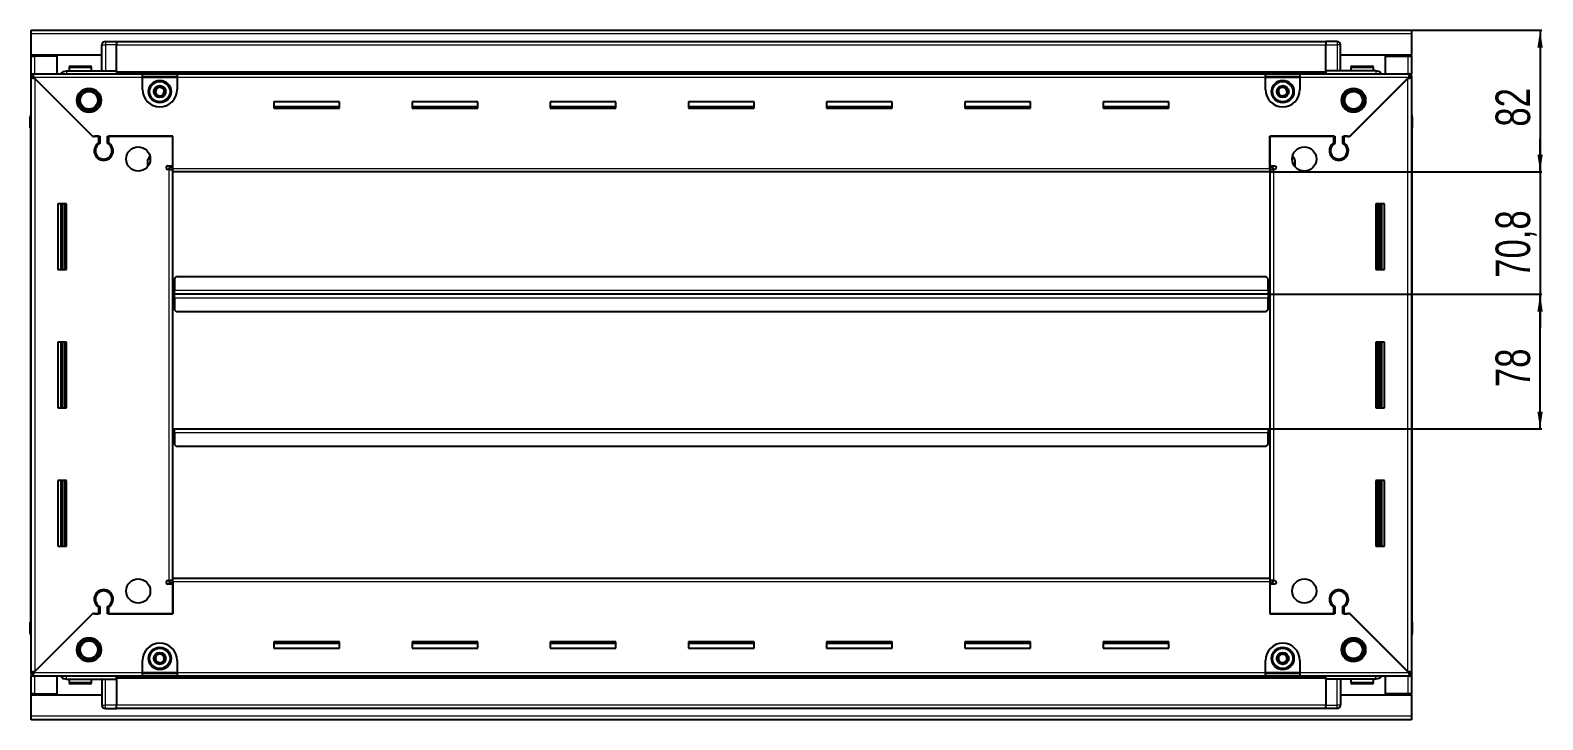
# Model space of a CAD drawing. Header units: millimetres. Extents: x 799 to 3858, y 103 to 1807.
# Drawn here: x 2983 to 3858, y 1294 to 1693 of the extents above; entities that cross this region are included whole.
import ezdxf

# ---------------------------------------------------------------- set-up
doc = ezdxf.new("R2010")
doc.units = ezdxf.units.MM
doc.layers.add('FORMAT', color=7, linetype='Continuous')
doc.styles.add('SLDTEXTSTYLE0', font='TXT', dxfattribs={"width": 0.75})
doc.dimstyles.new('SLDDIMSTYLE0', dxfattribs={"dimtxt": 20, "dimasz": 10, "dimexe": 0, "dimexo": 0.0625, "dimgap": 5, "dimtad": 2, "dimdec": 1, "dimrnd": 1e-09, "dimzin": 12, "dimdsep": 46, "dimtxsty": 'SLDTEXTSTYLE0', "dimsah": 1, "dimcen": 0.09, "dimadec": 0, "dimazin": 3, "dimtfac": 1, "dimtofl": 0, "dimtmove": 0, "dimatfit": 3, "dimfxl": 0, "dimfrac": 2, "dimtolj": 1, "dimtzin": 12, "dimarcsym": 0})
doc.dimstyles.new('SLDDIMSTYLE1', dxfattribs={"dimtxt": 20, "dimasz": 10, "dimexe": 0, "dimexo": 0.0625, "dimgap": 5, "dimtad": 2, "dimdec": 1, "dimrnd": 1e-09, "dimzin": 12, "dimdsep": 46, "dimtxsty": 'SLDTEXTSTYLE0', "dimsah": 1, "dimcen": 0.09, "dimadec": 0, "dimazin": 3, "dimtfac": 1, "dimtmove": 0, "dimatfit": 0, "dimfxl": 0, "dimfrac": 2, "dimtolj": 1, "dimtzin": 12, "dimarcsym": 0})

# ---------------------------------------------------------------- blocks, each defined once
blk = doc.blocks.new('_D_5')
at = {"layer": 'FORMAT'}
for p, q in [((3782.06, 1693.43), (3857.55, 1693.43)), ((3856.55, 1693.43), (3856.55, 1611.43)), ((3700.06, 1611.43), (3857.55, 1611.43))]:
    blk.add_line(p, q, dxfattribs=at)
for points in [[(3856.55, 1693.43), (3855.01, 1683.43), (3858.08, 1683.43)], [(3856.55, 1611.43), (3858.08, 1621.43), (3855.01, 1621.43)]]:
    blk.add_solid(points, dxfattribs=at)
at = {"layer": 'FORMAT', "insert": (3830.76, 1637.66), "char_height": 20, "attachment_point": 1, "rotation": 90, "style": 'SLDTEXTSTYLE0'}
blk.add_mtext('82', dxfattribs=at)
blk = doc.blocks.new('_D_6')
at = {"layer": 'FORMAT'}
for p, q in [((3856.55, 1611.43), (3856.55, 1630.66)), ((3700.06, 1611.43), (3857.55, 1611.43)), ((3856.55, 1611.43), (3856.55, 1540.68)), ((3699.06, 1540.68), (3857.55, 1540.68)), ((3856.55, 1540.68), (3856.55, 1521.45))]:
    blk.add_line(p, q, dxfattribs=at)
for points in [[(3856.55, 1611.43), (3858.08, 1621.43), (3855.01, 1621.43)], [(3856.55, 1540.68), (3855.01, 1530.68), (3858.08, 1530.68)]]:
    blk.add_solid(points, dxfattribs=at)
at = {"layer": 'FORMAT', "insert": (3830.76, 1550.2), "char_height": 20, "attachment_point": 1, "rotation": 90, "style": 'SLDTEXTSTYLE0'}
blk.add_mtext('70,8', dxfattribs=at)
blk = doc.blocks.new('_D_7')
at = {"layer": 'FORMAT'}
for p, q in [((3699.06, 1540.68), (3857.55, 1540.68)), ((3856.55, 1462.73), (3856.55, 1540.68)), ((3699.06, 1462.73), (3857.55, 1462.73))]:
    blk.add_line(p, q, dxfattribs=at)
for points in [[(3856.55, 1540.68), (3855.01, 1530.68), (3858.08, 1530.68)], [(3856.55, 1462.73), (3858.08, 1472.73), (3855.01, 1472.73)]]:
    blk.add_solid(points, dxfattribs=at)
at = {"layer": 'FORMAT', "insert": (3830.76, 1486.93), "char_height": 20, "attachment_point": 1, "rotation": 90, "style": 'SLDTEXTSTYLE0'}
blk.add_mtext('78', dxfattribs=at)

msp = doc.modelspace()

# ---------------------------------------------------------------- linework, layer by layer
at = {"color": 7, "linetype": 'Continuous', "lineweight": 25}
for p, q in [((2983.05, 1691.33), (2983.05, 1693.43)), ((2983.05, 1693.43), (3782.05, 1693.43)), ((2983.05, 1678.93), (2983.05, 1691.33)), ((3782.05, 1693.43), (3782.05, 1691.33)), ((3782.05, 1691.33), (3782.05, 1678.93)), ((3024.05, 1669.93), (3024.05, 1684.93)), ((3024.72, 1686.43), (3024.72, 1686.43)), ((3026.05, 1686.93), (3032.55, 1686.93)), ((3026.05, 1686.93), (3032.55, 1686.93)), ((3032.55, 1686.93), (3032.55, 1686.93)), ((3032.55, 1686.93), (3032.55, 1686.93)), ((3032.55, 1686.93), (3032.55, 1684.93)), ((3732.55, 1686.78), (3032.55, 1686.78)), ((3032.55, 1669.93), (3032.55, 1684.93)), ((3732.55, 1686.93), (3732.55, 1686.93)), ((3739.05, 1686.93), (3732.55, 1686.93)), ((3739.05, 1686.93), (3732.55, 1686.93)), ((3732.55, 1686.93), (3732.55, 1684.93)), ((3732.55, 1669.93), (3732.55, 1684.93)), ((3741.05, 1684.93), (3741.05, 1684.93)), ((3741.05, 1669.93), (3741.05, 1684.93)), ((3024.05, 1678.93), (2983.05, 1678.93)), ((2983.05, 1678.43), (2983.05, 1678.93)), ((2983.05, 1668.18), (2983.05, 1678.43)), ((2983.05, 1678.43), (2985.15, 1678.43)), ((2984.55, 1678.43), (2984.55, 1678.93)), ((2998.05, 1678.43), (2985.15, 1678.43)), ((2998.05, 1668.18), (2998.05, 1678.43)), ((3005.85, 1672.63), (3017.25, 1672.63)), ((3782.05, 1678.93), (3741.05, 1678.93)), ((3747.85, 1672.63), (3759.25, 1672.63)), ((3767.05, 1668.18), (3767.05, 1678.43)), ((3767.05, 1678.43), (3779.95, 1678.43)), ((3779.95, 1678.43), (3782.05, 1678.43)), ((3780.55, 1678.43), (3780.55, 1678.93)), ((3782.05, 1678.43), (3782.05, 1678.93)), ((3782.05, 1678.43), (3782.05, 1668.18)), ((2983.05, 1666.68), (2983.05, 1668.18)), ((2983.05, 1668.18), (2984.05, 1668.18)), ((2983.05, 1666.18), (2983.05, 1666.68)), ((2983.05, 1666.68), (2984.05, 1666.68)), ((2983.05, 1321.68), (2983.05, 1666.18)), ((2984.55, 1666.18), (2983.05, 1666.18)), ((2984.05, 1668.18), (3047.55, 1668.18)), ((2984.05, 1666.68), (2984.05, 1668.18)), ((2984.65, 1666.08), (3018.55, 1632.18)), ((3019.25, 1631.48), (2985.15, 1665.58)), ((3003.55, 1669.93), (3032.55, 1669.93)), ((3005.05, 1671.83), (3005.05, 1669.93)), ((3018.05, 1669.93), (3018.05, 1671.83)), ((3032.55, 1669.93), (3032.55, 1669.43)), ((3032.55, 1668.78), (3732.55, 1668.78)), ((3047.55, 1666.08), (3047.55, 1668.18)), ((3047.55, 1668.18), (3067.55, 1668.18)), ((3047.55, 1666.68), (3067.55, 1666.68)), ((3047.55, 1659.18), (3047.55, 1666.08)), ((3067.55, 1668.18), (3697.55, 1668.18)), ((3067.55, 1668.18), (3067.55, 1666.08)), ((3067.55, 1666.08), (3067.55, 1659.18)), ((3697.55, 1666.08), (3697.55, 1668.18)), ((3697.55, 1668.18), (3717.55, 1668.18)), ((3697.55, 1666.68), (3717.55, 1666.68)), ((3697.55, 1659.18), (3697.55, 1666.08)), ((3717.55, 1668.18), (3781.05, 1668.18)), ((3717.55, 1668.18), (3717.55, 1666.08)), ((3717.55, 1666.08), (3717.55, 1659.18)), ((3732.55, 1669.93), (3732.55, 1669.43)), ((3761.55, 1669.93), (3732.55, 1669.93)), ((3779.95, 1665.58), (3745.85, 1631.48)), ((3746.55, 1632.18), (3780.45, 1666.08)), ((3747.05, 1671.83), (3747.05, 1669.93)), ((3760.05, 1669.93), (3760.05, 1671.83)), ((3780.55, 1666.18), (3782.05, 1666.18)), ((3781.05, 1666.68), (3781.05, 1668.18)), ((3781.05, 1668.18), (3782.05, 1668.18)), ((3781.05, 1666.68), (3782.05, 1666.68)), ((3782.05, 1666.68), (3782.05, 1668.18)), ((3782.05, 1666.68), (3782.05, 1666.18)), ((3782.05, 1666.18), (3782.05, 1321.68)), ((3161.55, 1651.93), (3123.55, 1651.93)), ((3123.55, 1651.93), (3123.55, 1648.43)), ((3161.55, 1649.18), (3123.55, 1649.18)), ((3123.55, 1648.43), (3161.55, 1648.43)), ((3161.55, 1648.43), (3161.55, 1651.93)), ((3241.55, 1651.93), (3203.55, 1651.93)), ((3203.55, 1651.93), (3203.55, 1648.43)), ((3241.55, 1649.18), (3203.55, 1649.18)), ((3203.55, 1648.43), (3241.55, 1648.43)), ((3241.55, 1648.43), (3241.55, 1651.93)), ((3321.55, 1651.93), (3283.55, 1651.93)), ((3283.55, 1651.93), (3283.55, 1648.43)), ((3321.55, 1649.18), (3283.55, 1649.18)), ((3283.55, 1648.43), (3321.55, 1648.43)), ((3321.55, 1648.43), (3321.55, 1651.93)), ((3401.55, 1651.93), (3363.55, 1651.93)), ((3363.55, 1651.93), (3363.55, 1648.43)), ((3401.55, 1649.18), (3363.55, 1649.18)), ((3363.55, 1648.43), (3401.55, 1648.43)), ((3401.55, 1648.43), (3401.55, 1651.93)), ((3481.55, 1651.93), (3443.55, 1651.93)), ((3443.55, 1651.93), (3443.55, 1648.43)), ((3481.55, 1649.18), (3443.55, 1649.18)), ((3443.55, 1648.43), (3481.55, 1648.43)), ((3481.55, 1648.43), (3481.55, 1651.93)), ((3561.55, 1651.93), (3523.55, 1651.93)), ((3523.55, 1651.93), (3523.55, 1648.43)), ((3561.55, 1649.18), (3523.55, 1649.18)), ((3523.55, 1648.43), (3561.55, 1648.43)), ((3561.55, 1648.43), (3561.55, 1651.93)), ((3641.55, 1651.93), (3603.55, 1651.93)), ((3603.55, 1651.93), (3603.55, 1648.43)), ((3641.55, 1649.18), (3603.55, 1649.18)), ((3603.55, 1648.43), (3641.55, 1648.43)), ((3641.55, 1648.43), (3641.55, 1651.93)), ((2982.55, 1643.43), (2982.55, 1636.93)), ((2982.55, 1636.93), (2982.55, 1643.43)), ((3782.05, 1644.76), (3782.05, 1644.76)), ((3782.55, 1643.43), (3782.55, 1636.93)), ((3782.55, 1636.93), (3782.55, 1643.43)), ((2982.55, 1636.93), (2982.55, 1636.93)), ((2983.05, 1636.93), (2982.55, 1636.93)), ((2982.7, 1636.93), (2982.7, 1350.93)), ((3018.55, 1632.18), (3022.75, 1632.18)), ((3019.95, 1632.18), (3019.25, 1631.48)), ((3022.05, 1632.18), (3019.95, 1632.18)), ((3022.05, 1632.18), (3022.05, 1628.29)), ((3022.75, 1632.18), (3022.75, 1627.9)), ((3027.35, 1632.18), (3065.05, 1632.18)), ((3027.35, 1627.9), (3027.35, 1632.18)), ((3028.05, 1628.29), (3028.05, 1632.18)), ((3065.05, 1632.18), (3028.05, 1632.18)), ((3065.05, 1613.53), (3065.05, 1632.18)), ((3065.05, 1614.93), (3065.05, 1632.18)), ((3700.05, 1632.18), (3737.75, 1632.18)), ((3700.05, 1613.53), (3700.05, 1632.18)), ((3700.05, 1632.18), (3700.05, 1614.93)), ((3737.05, 1632.18), (3700.05, 1632.18)), ((3737.05, 1632.18), (3737.05, 1628.29)), ((3737.75, 1632.18), (3737.75, 1627.9)), ((3742.35, 1632.18), (3746.55, 1632.18)), ((3742.35, 1627.9), (3742.35, 1632.18)), ((3745.15, 1632.18), (3743.05, 1632.18)), ((3743.05, 1628.29), (3743.05, 1632.18)), ((3745.85, 1631.48), (3745.15, 1632.18)), ((3782.05, 1636.93), (3782.55, 1636.93)), ((3782.4, 1350.93), (3782.4, 1636.93)), ((3782.55, 1636.93), (3782.55, 1636.93)), ((3782.55, 1636.93), (3782.55, 1636.93)), ((3051.78, 1620.83), (3050.55, 1618.68)), ((3714.55, 1618.68), (3713.31, 1620.83)), ((3023.05, 1619.32), (3023.05, 1618.56)), ((3050.55, 1614.6), (3050.55, 1618.68)), ((3062.2, 1614.93), (3065.05, 1614.93)), ((3062.95, 1612.93), (3062.2, 1612.93)), ((3062.95, 1612.93), (3065.05, 1612.93)), ((3065.05, 1613.93), (3063.05, 1613.93)), ((3063.05, 1613.93), (3063.05, 1612.93)), ((3065.05, 1611.43), (3065.05, 1613.53)), ((3700.05, 1611.43), (3065.05, 1611.43)), ((3065.05, 1376.43), (3065.05, 1611.43)), ((3700.05, 1614.93), (3702.9, 1614.93)), ((3702.05, 1613.93), (3700.05, 1613.93)), ((3700.05, 1613.53), (3700.05, 1611.43)), ((3700.05, 1612.93), (3702.15, 1612.93)), ((3700.05, 1611.43), (3700.05, 1376.43)), ((3702.05, 1612.93), (3702.05, 1613.93)), ((3702.9, 1612.93), (3702.15, 1612.93)), ((3714.55, 1618.68), (3714.55, 1614.6)), ((3742.05, 1619.32), (3742.05, 1618.56)), ((3003.55, 1592.93), (2998.55, 1592.93)), ((2998.55, 1592.93), (2998.55, 1554.93)), ((3000.7, 1554.93), (3000.7, 1592.93)), ((3002.49, 1554.93), (3002.49, 1592.93)), ((3002.52, 1554.93), (3002.52, 1592.93)), ((3003.55, 1554.93), (3003.55, 1592.93)), ((3761.55, 1592.93), (3761.55, 1554.93)), ((3766.55, 1592.93), (3761.55, 1592.93)), ((3762.57, 1592.93), (3762.57, 1554.93)), ((3762.6, 1592.93), (3762.6, 1554.93)), ((3764.4, 1592.93), (3764.4, 1554.93)), ((3766.55, 1554.93), (3766.55, 1592.93)), ((2998.55, 1554.93), (3003.55, 1554.93)), ((3067.05, 1550.68), (3066.05, 1549.68)), ((3698.05, 1550.68), (3067.05, 1550.68)), ((3699.05, 1549.68), (3698.05, 1550.68)), ((3761.55, 1554.93), (3766.55, 1554.93)), ((3066.05, 1543.53), (3065.8, 1543.53)), ((3065.8, 1543.53), (3065.8, 1540.68)), ((3066.05, 1549.68), (3066.05, 1542.78)), ((3066.05, 1540.68), (3066.05, 1542.78)), ((3699.05, 1542.78), (3699.05, 1549.68)), ((3699.3, 1543.53), (3699.05, 1543.53)), ((3699.05, 1542.78), (3699.05, 1540.68)), ((3699.3, 1540.68), (3699.3, 1543.53)), ((3065.8, 1540.68), (3065.05, 1540.68)), ((3065.8, 1540.68), (3065.8, 1537.83)), ((3065.8, 1537.83), (3066.05, 1537.83)), ((3699.05, 1540.68), (3066.05, 1540.68)), ((3066.05, 1538.58), (3066.05, 1540.68)), ((3066.05, 1538.58), (3066.05, 1531.68)), ((3699.05, 1540.68), (3699.05, 1538.58)), ((3699.05, 1531.68), (3699.05, 1538.58)), ((3699.05, 1537.83), (3699.3, 1537.83)), ((3700.05, 1540.68), (3699.3, 1540.68)), ((3699.3, 1537.83), (3699.3, 1540.68)), ((3066.05, 1531.68), (3067.05, 1530.68)), ((3067.05, 1530.68), (3698.05, 1530.68)), ((3698.05, 1530.68), (3699.05, 1531.68)), ((3003.55, 1512.93), (2998.55, 1512.93)), ((2998.55, 1512.93), (2998.55, 1474.93)), ((3000.7, 1474.93), (3000.7, 1512.93)), ((3002.49, 1474.93), (3002.49, 1512.93)), ((3002.52, 1474.93), (3002.52, 1512.93)), ((3003.55, 1474.93), (3003.55, 1512.93)), ((3761.55, 1512.93), (3761.55, 1474.93)), ((3766.55, 1512.93), (3761.55, 1512.93)), ((3762.57, 1512.93), (3762.57, 1474.93)), ((3762.6, 1512.93), (3762.6, 1474.93)), ((3764.4, 1512.93), (3764.4, 1474.93)), ((3766.55, 1474.93), (3766.55, 1512.93)), ((2998.55, 1474.93), (3003.55, 1474.93)), ((3761.55, 1474.93), (3766.55, 1474.93)), ((3065.05, 1462.73), (3065.8, 1462.73)), ((3065.8, 1462.73), (3065.8, 1459.88)), ((3066.05, 1460.63), (3066.05, 1462.73)), ((3066.05, 1462.73), (3699.05, 1462.73)), ((3699.05, 1462.73), (3699.05, 1460.63)), ((3699.3, 1459.88), (3699.3, 1462.73)), ((3699.3, 1462.73), (3700.05, 1462.73)), ((3065.8, 1459.88), (3066.05, 1459.88)), ((3066.05, 1460.63), (3066.05, 1453.73)), ((3066.05, 1453.73), (3067.05, 1452.73)), ((3698.05, 1452.73), (3699.05, 1453.73)), ((3699.05, 1453.73), (3699.05, 1460.63)), ((3699.05, 1459.88), (3699.3, 1459.88)), ((3067.05, 1452.73), (3698.05, 1452.73)), ((3003.55, 1432.93), (2998.55, 1432.93)), ((2998.55, 1432.93), (2998.55, 1394.93)), ((3000.7, 1394.93), (3000.7, 1432.93)), ((3002.49, 1394.93), (3002.49, 1432.93)), ((3002.52, 1394.93), (3002.52, 1432.93)), ((3003.55, 1394.93), (3003.55, 1432.93)), ((3761.55, 1432.93), (3761.55, 1394.93)), ((3766.55, 1432.93), (3761.55, 1432.93)), ((3762.57, 1432.93), (3762.57, 1394.93)), ((3762.6, 1432.93), (3762.6, 1394.93)), ((3764.4, 1432.93), (3764.4, 1394.93)), ((3766.55, 1394.93), (3766.55, 1432.93)), ((2998.55, 1394.93), (3003.55, 1394.93)), ((3761.55, 1394.93), (3766.55, 1394.93)), ((3062.2, 1374.93), (3062.95, 1374.93)), ((3065.05, 1374.93), (3062.95, 1374.93)), ((3063.05, 1374.93), (3063.05, 1373.93)), ((3065.05, 1376.43), (3700.05, 1376.43)), ((3065.05, 1374.33), (3065.05, 1376.43)), ((3700.05, 1376.43), (3700.05, 1374.33)), ((3702.15, 1374.93), (3700.05, 1374.93)), ((3702.05, 1373.93), (3702.05, 1374.93)), ((3702.15, 1374.93), (3702.9, 1374.93)), ((3023.05, 1369.31), (3023.05, 1368.55)), ((3065.05, 1372.93), (3062.2, 1372.93)), ((3063.05, 1373.93), (3065.05, 1373.93)), ((3065.05, 1374.33), (3065.05, 1355.68)), ((3065.05, 1355.68), (3065.05, 1372.93)), ((3700.05, 1374.33), (3700.05, 1355.68)), ((3700.05, 1373.93), (3702.05, 1373.93)), ((3700.05, 1372.93), (3700.05, 1355.68)), ((3702.9, 1372.93), (3700.05, 1372.93)), ((3742.05, 1369.31), (3742.05, 1368.55)), ((3022.05, 1359.57), (3022.05, 1355.68)), ((3022.75, 1359.97), (3022.75, 1355.68)), ((3027.35, 1355.68), (3027.35, 1359.97)), ((3028.05, 1355.68), (3028.05, 1359.57)), ((3737.05, 1359.57), (3737.05, 1355.68)), ((3737.75, 1359.97), (3737.75, 1355.68)), ((3742.35, 1355.68), (3742.35, 1359.97)), ((3743.05, 1355.68), (3743.05, 1359.57)), ((2982.55, 1344.43), (2982.55, 1350.93)), ((2982.55, 1350.93), (2982.55, 1350.93)), ((2982.55, 1350.93), (2982.55, 1350.93)), ((2982.55, 1350.93), (2982.55, 1344.43)), ((2983.05, 1350.93), (2982.55, 1350.93)), ((3018.55, 1355.68), (2984.65, 1321.78)), ((2985.15, 1322.28), (3019.25, 1356.38)), ((3022.75, 1355.68), (3018.55, 1355.68)), ((3019.25, 1356.38), (3019.95, 1355.68)), ((3019.95, 1355.68), (3022.05, 1355.68)), ((3065.05, 1355.68), (3027.35, 1355.68)), ((3028.05, 1355.68), (3065.05, 1355.68)), ((3737.75, 1355.68), (3700.05, 1355.68)), ((3700.05, 1355.68), (3737.05, 1355.68)), ((3746.55, 1355.68), (3742.35, 1355.68)), ((3743.05, 1355.68), (3745.15, 1355.68)), ((3745.15, 1355.68), (3745.85, 1356.38)), ((3745.85, 1356.38), (3779.95, 1322.28)), ((3780.45, 1321.78), (3746.55, 1355.68)), ((3782.05, 1350.93), (3782.55, 1350.93)), ((3782.55, 1350.93), (3782.55, 1350.93)), ((3782.55, 1344.43), (3782.55, 1350.93)), ((3782.55, 1350.93), (3782.55, 1344.43)), ((2983.05, 1343.11), (2983.05, 1343.11)), ((3161.55, 1339.43), (3123.55, 1339.43)), ((3123.55, 1339.43), (3123.55, 1335.93)), ((3123.55, 1338.68), (3161.55, 1338.68)), ((3123.55, 1335.93), (3161.55, 1335.93)), ((3161.55, 1335.93), (3161.55, 1339.43)), ((3241.55, 1339.43), (3203.55, 1339.43)), ((3203.55, 1339.43), (3203.55, 1335.93)), ((3203.55, 1338.68), (3241.55, 1338.68)), ((3203.55, 1335.93), (3241.55, 1335.93)), ((3241.55, 1335.93), (3241.55, 1339.43)), ((3321.55, 1339.43), (3283.55, 1339.43)), ((3283.55, 1339.43), (3283.55, 1335.93)), ((3283.55, 1338.68), (3321.55, 1338.68)), ((3283.55, 1335.93), (3321.55, 1335.93)), ((3321.55, 1335.93), (3321.55, 1339.43)), ((3401.55, 1339.43), (3363.55, 1339.43)), ((3363.55, 1339.43), (3363.55, 1335.93)), ((3363.55, 1338.68), (3401.55, 1338.68)), ((3363.55, 1335.93), (3401.55, 1335.93)), ((3401.55, 1335.93), (3401.55, 1339.43)), ((3481.55, 1339.43), (3443.55, 1339.43)), ((3443.55, 1339.43), (3443.55, 1335.93)), ((3443.55, 1338.68), (3481.55, 1338.68)), ((3443.55, 1335.93), (3481.55, 1335.93)), ((3481.55, 1335.93), (3481.55, 1339.43)), ((3561.55, 1339.43), (3523.55, 1339.43)), ((3523.55, 1339.43), (3523.55, 1335.93)), ((3523.55, 1338.68), (3561.55, 1338.68)), ((3523.55, 1335.93), (3561.55, 1335.93)), ((3561.55, 1335.93), (3561.55, 1339.43)), ((3641.55, 1339.43), (3603.55, 1339.43)), ((3603.55, 1339.43), (3603.55, 1335.93)), ((3603.55, 1338.68), (3641.55, 1338.68)), ((3603.55, 1335.93), (3641.55, 1335.93)), ((3641.55, 1335.93), (3641.55, 1339.43)), ((3047.55, 1321.78), (3047.55, 1328.68)), ((3067.55, 1328.68), (3067.55, 1321.78)), ((3697.55, 1321.78), (3697.55, 1328.68)), ((3717.55, 1328.68), (3717.55, 1321.78)), ((2983.05, 1321.18), (2983.05, 1321.68)), ((2984.55, 1321.68), (2983.05, 1321.68)), ((2983.05, 1321.18), (2983.05, 1319.68)), ((2984.05, 1321.18), (2983.05, 1321.18)), ((2983.05, 1309.43), (2983.05, 1319.68)), ((2984.05, 1319.68), (2983.05, 1319.68)), ((2984.05, 1321.18), (2984.05, 1319.68)), ((3047.55, 1319.68), (2984.05, 1319.68)), ((2998.05, 1309.43), (2998.05, 1319.68)), ((3003.55, 1317.93), (3032.55, 1317.93)), ((3005.05, 1317.93), (3005.05, 1316.03)), ((3009.62, 1315.23), (3005.85, 1315.23)), ((3017.25, 1315.23), (3009.62, 1315.23)), ((3018.05, 1316.03), (3018.05, 1317.93)), ((3024.05, 1317.93), (3024.05, 1302.93)), ((3732.55, 1319.08), (3032.55, 1319.08)), ((3032.55, 1317.93), (3032.55, 1318.43)), ((3032.55, 1317.93), (3032.55, 1302.93)), ((3047.55, 1319.68), (3047.55, 1321.78)), ((3067.55, 1321.18), (3047.55, 1321.18)), ((3067.55, 1319.68), (3047.55, 1319.68)), ((3067.55, 1321.78), (3067.55, 1319.68)), ((3697.55, 1319.68), (3067.55, 1319.68)), ((3697.55, 1319.68), (3697.55, 1321.78)), ((3717.55, 1321.18), (3697.55, 1321.18)), ((3717.55, 1319.68), (3697.55, 1319.68)), ((3717.55, 1321.78), (3717.55, 1319.68)), ((3781.05, 1319.68), (3717.55, 1319.68)), ((3732.55, 1317.93), (3732.55, 1318.43)), ((3761.55, 1317.93), (3732.55, 1317.93)), ((3732.55, 1317.93), (3732.55, 1302.93)), ((3741.05, 1317.93), (3741.05, 1302.93)), ((3747.05, 1317.93), (3747.05, 1316.03)), ((3754.84, 1315.23), (3747.85, 1315.23)), ((3759.25, 1315.23), (3754.84, 1315.23)), ((3760.05, 1316.03), (3760.05, 1317.93)), ((3767.05, 1309.43), (3767.05, 1319.68)), ((3780.55, 1321.68), (3782.05, 1321.68)), ((3781.05, 1321.18), (3781.05, 1319.68)), ((3782.05, 1321.18), (3781.05, 1321.18)), ((3782.05, 1319.68), (3781.05, 1319.68)), ((3782.05, 1321.68), (3782.05, 1321.18)), ((3782.05, 1321.18), (3782.05, 1319.68)), ((3782.05, 1319.68), (3782.05, 1309.43)), ((2985.15, 1309.43), (2983.05, 1309.43)), ((2983.05, 1308.93), (2983.05, 1309.43)), ((2983.05, 1296.53), (2983.05, 1308.93)), ((2983.05, 1308.93), (3024.05, 1308.93)), ((2984.55, 1308.93), (2984.55, 1309.43)), ((2985.15, 1309.43), (2998.05, 1309.43)), ((3741.05, 1308.93), (3782.05, 1308.93)), ((3779.95, 1309.43), (3767.05, 1309.43)), ((3782.05, 1309.43), (3779.95, 1309.43)), ((3780.55, 1308.93), (3780.55, 1309.43)), ((3782.05, 1308.93), (3782.05, 1309.43)), ((3782.05, 1308.93), (3782.05, 1296.53)), ((2983.05, 1294.43), (2983.05, 1296.53)), ((3024.05, 1302.93), (3024.05, 1302.93)), ((3026.05, 1300.93), (3032.55, 1300.93)), ((3026.05, 1300.93), (3032.55, 1300.93)), ((3032.55, 1300.93), (3032.55, 1302.93)), ((3032.55, 1301.08), (3732.55, 1301.08)), ((3032.55, 1300.93), (3032.55, 1300.93)), ((3732.55, 1300.93), (3732.55, 1302.93)), ((3732.55, 1300.93), (3732.55, 1300.93)), ((3739.05, 1300.93), (3732.55, 1300.93)), ((3732.55, 1300.93), (3732.55, 1300.93)), ((3739.05, 1300.93), (3732.55, 1300.93)), ((3740.37, 1301.43), (3740.37, 1301.43)), ((3782.05, 1296.53), (3782.05, 1294.43)), ((3782.05, 1294.43), (2983.05, 1294.43))]:
    msp.add_line(p, q, dxfattribs=at)
at = {"color": 8, "linetype": 'Continuous', "lineweight": 18}
for p, q in [((3782.05, 1691.33), (2983.05, 1691.33)), ((3024.05, 1684.93), (3026.05, 1684.93)), ((3026.05, 1686.93), (3026.05, 1684.93)), ((3026.05, 1684.93), (3026.05, 1669.93)), ((3032.55, 1684.93), (3026.05, 1684.93)), ((3732.55, 1684.78), (3032.55, 1684.78)), ((3732.55, 1684.93), (3739.05, 1684.93)), ((3739.05, 1686.93), (3739.05, 1684.93)), ((3739.05, 1684.93), (3739.05, 1669.93)), ((3741.05, 1684.93), (3739.05, 1684.93)), ((2985.15, 1678.43), (2985.15, 1678.93)), ((2985.15, 1668.18), (2985.15, 1678.43)), ((3779.95, 1678.93), (3779.95, 1678.43)), ((3779.95, 1678.43), (3779.95, 1668.18)), ((3047.55, 1666.08), (2984.65, 1666.08)), ((2985.15, 1665.58), (2985.15, 1322.28)), ((3005.05, 1671.83), (3018.05, 1671.83)), ((3732.55, 1669.43), (3032.55, 1669.43)), ((3732.55, 1668.2), (3032.55, 1668.2)), ((3047.55, 1666.08), (3067.55, 1666.08)), ((3697.55, 1666.08), (3067.55, 1666.08)), ((3697.55, 1666.08), (3717.55, 1666.08)), ((3780.45, 1666.08), (3717.55, 1666.08)), ((3747.05, 1671.83), (3760.05, 1671.83)), ((3779.95, 1322.28), (3779.95, 1665.58)), ((2983.05, 1643.43), (2982.55, 1643.43)), ((3782.05, 1643.43), (3782.55, 1643.43)), ((3062.95, 1374.93), (3062.95, 1612.93)), ((3065.05, 1613.53), (3700.05, 1613.53)), ((3702.15, 1612.93), (3702.15, 1374.93)), ((3000.05, 1592.93), (3000.05, 1554.93)), ((3001.28, 1592.93), (3001.28, 1554.93)), ((3763.81, 1554.93), (3763.81, 1592.93)), ((3765.05, 1554.93), (3765.05, 1592.93)), ((3699.05, 1542.78), (3066.05, 1542.78)), ((3066.05, 1538.58), (3699.05, 1538.58)), ((3000.05, 1512.93), (3000.05, 1474.93)), ((3001.28, 1512.93), (3001.28, 1474.93)), ((3763.81, 1474.93), (3763.81, 1512.93)), ((3765.05, 1474.93), (3765.05, 1512.93)), ((3066.05, 1460.63), (3699.05, 1460.63)), ((3000.05, 1432.93), (3000.05, 1394.93)), ((3001.28, 1432.93), (3001.28, 1394.93)), ((3763.81, 1394.93), (3763.81, 1432.93)), ((3765.05, 1394.93), (3765.05, 1432.93)), ((3700.05, 1374.33), (3065.05, 1374.33)), ((2983.05, 1344.43), (2982.55, 1344.43)), ((3782.05, 1344.43), (3782.55, 1344.43)), ((2984.65, 1321.78), (3047.55, 1321.78)), ((2985.15, 1309.43), (2985.15, 1319.68)), ((3009.35, 1316.03), (3005.05, 1316.03)), ((3018.05, 1316.03), (3009.35, 1316.03)), ((3026.05, 1302.93), (3026.05, 1317.93)), ((3032.55, 1319.67), (3732.55, 1319.67)), ((3032.55, 1318.43), (3732.55, 1318.43)), ((3067.55, 1321.78), (3047.55, 1321.78)), ((3067.55, 1321.78), (3697.55, 1321.78)), ((3717.55, 1321.78), (3697.55, 1321.78)), ((3717.55, 1321.78), (3780.45, 1321.78)), ((3739.05, 1302.93), (3739.05, 1317.93)), ((3755.02, 1316.03), (3747.05, 1316.03)), ((3760.05, 1316.03), (3755.02, 1316.03)), ((3779.95, 1319.68), (3779.95, 1309.43)), ((2985.15, 1308.93), (2985.15, 1309.43)), ((3779.95, 1309.43), (3779.95, 1308.93)), ((3782.05, 1296.53), (2983.05, 1296.53)), ((3024.05, 1302.93), (3026.05, 1302.93)), ((3032.55, 1302.93), (3026.05, 1302.93)), ((3026.05, 1300.93), (3026.05, 1302.93)), ((3032.55, 1303.08), (3732.55, 1303.08)), ((3732.55, 1302.93), (3739.05, 1302.93)), ((3741.05, 1302.93), (3739.05, 1302.93)), ((3739.05, 1300.93), (3739.05, 1302.93))]:
    msp.add_line(p, q, dxfattribs=at)
at = {"color": 7, "linetype": 'Continuous', "lineweight": 25}
for centre, radius in [((3057.55, 1657.93), 6.5), ((3707.55, 1657.93), 6.5), ((3016.55, 1652.93), 7), ((3016.55, 1652.93), 6.02), ((3016.55, 1652.93), 5.1), ((3057.55, 1657.93), 3.46), ((3707.55, 1657.93), 3.46), ((3748.55, 1652.93), 7), ((3748.55, 1652.93), 6.03), ((3748.55, 1652.93), 5.1), ((3045.05, 1618.93), 7), ((3720.05, 1618.93), 7), ((3045.05, 1368.93), 7), ((3720.05, 1368.93), 7), ((3016.55, 1334.93), 7), ((3016.55, 1334.93), 6.02), ((3016.55, 1334.93), 5.1), ((3748.55, 1334.93), 7), ((3748.55, 1334.93), 6.03), ((3748.55, 1334.93), 5.1), ((3057.55, 1329.93), 6.5), ((3057.55, 1329.93), 3.46), ((3707.55, 1329.93), 6.5), ((3707.55, 1329.93), 3.46)]:
    msp.add_circle(centre, radius, dxfattribs=at)
at = {"color": 8, "linetype": 'Continuous', "lineweight": 18}
for centre in [(3057.55, 1657.93), (3707.55, 1657.93), (3057.55, 1329.93), (3707.55, 1329.93)]:
    msp.add_circle(centre, 5.7, dxfattribs=at)
at = {"color": 7, "linetype": 'Continuous', "lineweight": 25}
for centre, radius, start, end in [((3026.05, 1684.93), 2, 90, 180), ((3739.05, 1684.93), 2, 0, 90), ((3005.85, 1671.83), 0.8, 90, 180), ((3017.25, 1671.83), 0.8, 0, 90), ((3747.85, 1671.83), 0.8, 90, 180), ((3759.25, 1671.83), 0.8, 0, 90), ((3023.85, 1670.13), 0.2, 270, 0), ((3741.25, 1670.13), 0.2, 180, 270), ((3057.55, 1659.18), 10, 180, 270), ((3057.55, 1657.93), 2.5, 134.01559, 194.01559), ((3057.55, 1657.93), 2.5, 194.01559, 254.01559), ((3057.55, 1657.93), 2.5, 74.01559, 134.01559), ((3057.55, 1657.93), 2.5, 254.01559, 314.01559), ((3057.55, 1659.18), 10, 270, 0), ((3057.55, 1657.93), 2.5, 14.01559, 74.01559), ((3057.55, 1657.93), 2.5, 314.01559, 14.01559), ((3707.55, 1659.18), 10, 180, 270), ((3707.55, 1657.93), 2.5, 160.11158, 220.11158), ((3707.55, 1657.93), 2.5, 100.11158, 160.11158), ((3707.55, 1657.93), 2.5, 220.11158, 280.11158), ((3707.55, 1657.93), 2.5, 40.11158, 100.11158), ((3707.55, 1659.18), 10, 270, 0), ((3707.55, 1657.93), 2.5, 280.11158, 340.11158), ((3707.55, 1657.93), 2.5, 340.11158, 40.11158), ((2984.55, 1643.43), 2, 138.59038, 180), ((3780.55, 1643.43), 2, 0, 41.39416), ((3025.05, 1623.68), 5.5, 123.05573, 56.94427), ((3025.05, 1623.68), 4.8, 118.63099, 61.36901), ((3740.05, 1623.68), 5.5, 123.05573, 56.94427), ((3740.05, 1623.68), 4.8, 118.63099, 61.36901), ((3062.2, 1613.93), 1, 90, 270), ((3702.9, 1613.93), 1, 270, 90), ((3062.2, 1373.93), 1, 90, 270), ((3702.9, 1373.93), 1, 270, 90), ((3025.05, 1364.18), 5.5, 303.05573, 236.94427), ((3025.05, 1364.18), 4.8, 298.63099, 241.36901), ((3740.05, 1364.18), 5.5, 303.05573, 236.94427), ((3740.05, 1364.18), 4.8, 298.63099, 241.36901), ((2984.55, 1344.43), 2, 180, 221.39416), ((3780.55, 1344.43), 2, 318.59038, 0), ((3057.55, 1328.68), 10, 90, 180), ((3057.55, 1329.93), 2.5, 127.47401, 187.47401), ((3057.55, 1329.93), 2.5, 67.47401, 127.47401), ((3057.55, 1328.68), 10, 0, 90), ((3057.55, 1329.93), 2.5, 7.47401, 67.47401), ((3707.55, 1328.68), 10, 90, 180), ((3707.55, 1329.93), 2.5, 147.04236, 207.04236), ((3707.55, 1329.93), 2.5, 87.04236, 147.04236), ((3707.55, 1328.68), 10, 0, 90), ((3707.55, 1329.93), 2.5, 27.04236, 87.04236), ((3707.55, 1329.93), 2.5, 327.04236, 27.04236), ((3057.55, 1329.93), 2.5, 187.47401, 247.47401), ((3057.55, 1329.93), 2.5, 247.47401, 307.47401), ((3057.55, 1329.93), 2.5, 307.47401, 7.47401), ((3707.55, 1329.93), 2.5, 207.04236, 267.04236), ((3707.55, 1329.93), 2.5, 267.04236, 327.04236), ((3005.85, 1316.03), 0.8, 180, 270), ((3017.25, 1316.03), 0.8, 270, 360), ((3023.85, 1317.73), 0.2, 0, 90), ((3741.25, 1317.73), 0.2, 90, 180), ((3747.85, 1316.03), 0.8, 180, 270), ((3759.25, 1316.03), 0.8, 270, 360), ((3026.05, 1302.93), 2, 180, 270), ((3739.05, 1302.93), 2, 270, 0), ((3739.05, 1302.93), 2, 311.40962, 360)]:
    msp.add_arc(centre, radius, start, end, dxfattribs=at)
for points, knots in [([(2983.05, 1666.18), (2983.07, 1666.14), (2983.12, 1666.05), (2983.52, 1665.91), (2984.08, 1665.78), (2984.65, 1665.67), (2985.02, 1665.61), (2985.15, 1665.58)], [0, 0, 0, 0, 0.2302553, 0.4485219, 0.6667858, 0.8850496, 1, 1, 1, 1]), ([(2984.65, 1666.08), (2984.6, 1666.34), (2984.51, 1666.83), (2984.38, 1667.47), (2984.25, 1667.94), (2984.14, 1668.16), (2984.07, 1668.18), (2984.05, 1668.18)], [0, 0, 0, 0, 0.230255, 0.448522, 0.666786, 0.88505, 1, 1, 1, 1]), ([(3000.33, 1668.18), (3000.45, 1668.38), (3000.84, 1669.03), (3001.99, 1669.74), (3003.03, 1669.87), (3003.55, 1669.93)], [0, 0, 0, 0, 0.18225, 0.591125, 1, 1, 1, 1]), ([(3032.55, 1669.93), (3032.55, 1669.9), (3032.55, 1669.82), (3032.55, 1669.2), (3032.55, 1668.64), (3032.55, 1668.27), (3032.55, 1668.26)], [0, 0, 0, 0, 0.330266, 0.660532, 0.990799, 1, 1, 1, 1]), ([(3732.55, 1669.93), (3732.55, 1669.9), (3732.55, 1669.82), (3732.55, 1669.2), (3732.55, 1668.64), (3732.55, 1668.27), (3732.55, 1668.26)], [0, 0, 0, 0, 0.3302662, 0.6605324, 0.9907986, 1, 1, 1, 1]), ([(3764.76, 1668.18), (3764.64, 1668.38), (3764.25, 1669.03), (3763.1, 1669.74), (3762.06, 1669.87), (3761.55, 1669.93)], [0, 0, 0, 0, 0.18225, 0.591125, 1, 1, 1, 1]), ([(3779.95, 1665.58), (3780.2, 1665.63), (3780.69, 1665.72), (3781.33, 1665.85), (3781.8, 1665.98), (3782.02, 1666.09), (3782.04, 1666.16), (3782.05, 1666.18)], [0, 0, 0, 0, 0.230255, 0.448522, 0.666786, 0.88505, 1, 1, 1, 1]), ([(3781.05, 1668.18), (3781, 1668.16), (3780.91, 1668.11), (3780.78, 1667.71), (3780.65, 1667.15), (3780.54, 1666.57), (3780.47, 1666.21), (3780.45, 1666.08)], [0, 0, 0, 0, 0.230255, 0.448522, 0.666786, 0.88505, 1, 1, 1, 1]), ([(3054.77, 1658.73), (3055.14, 1659.09), (3055.84, 1659.76), (3056.53, 1660.42), (3056.85, 1660.73)], [0, 0, 0, 0, 0.534686, 1, 1, 1, 1]), ([(3055.47, 1655.93), (3055.39, 1656.26), (3055.19, 1657.06), (3054.95, 1658.03), (3054.8, 1658.61), (3054.77, 1658.73)], [0, 0, 0, 0, 0.362901, 0.866875, 1, 1, 1, 1]), ([(3058.24, 1655.13), (3057.75, 1655.28), (3056.82, 1655.54), (3055.9, 1655.81), (3055.47, 1655.93)], [0, 0, 0, 0, 0.534686, 1, 1, 1, 1]), ([(3056.85, 1660.73), (3057.34, 1660.59), (3058.27, 1660.33), (3059.19, 1660.06), (3059.62, 1659.94)], [0, 0, 0, 0, 0.534686, 1, 1, 1, 1]), ([(3060.32, 1657.14), (3059.95, 1656.78), (3059.26, 1656.11), (3058.57, 1655.44), (3058.24, 1655.13)], [0, 0, 0, 0, 0.534686, 1, 1, 1, 1]), ([(3059.62, 1659.94), (3059.65, 1659.82), (3059.8, 1659.24), (3060.04, 1658.27), (3060.24, 1657.47), (3060.32, 1657.14)], [0, 0, 0, 0, 0.133125, 0.637099, 1, 1, 1, 1]), ([(3704.7, 1657.43), (3704.75, 1657.54), (3704.95, 1658.11), (3705.29, 1659.04), (3705.57, 1659.82), (3705.69, 1660.14)], [0, 0, 0, 0, 0.133125, 0.637099, 1, 1, 1, 1]), ([(3706.56, 1655.22), (3706.23, 1655.61), (3705.61, 1656.35), (3704.99, 1657.09), (3704.7, 1657.43)], [0, 0, 0, 0, 0.534686, 1, 1, 1, 1]), ([(3705.69, 1660.14), (3706.19, 1660.23), (3707.14, 1660.4), (3708.09, 1660.57), (3708.53, 1660.65)], [0, 0, 0, 0, 0.534686, 1, 1, 1, 1]), ([(3709.41, 1655.73), (3708.9, 1655.64), (3707.95, 1655.47), (3707, 1655.3), (3706.56, 1655.22)], [0, 0, 0, 0, 0.534686, 1, 1, 1, 1]), ([(3708.53, 1660.65), (3708.86, 1660.25), (3709.48, 1659.52), (3710.1, 1658.78), (3710.39, 1658.44)], [0, 0, 0, 0, 0.534686, 1, 1, 1, 1]), ([(3710.39, 1658.44), (3710.27, 1658.12), (3709.99, 1657.34), (3709.65, 1656.41), (3709.45, 1655.84), (3709.41, 1655.73)], [0, 0, 0, 0, 0.362901, 0.866875, 1, 1, 1, 1]), ([(3054.88, 1331.04), (3054.98, 1331.12), (3055.45, 1331.48), (3056.24, 1332.09), (3056.9, 1332.59), (3057.17, 1332.8)], [0, 0, 0, 0, 0.133125, 0.637099, 1, 1, 1, 1]), ([(3055.25, 1328.18), (3055.19, 1328.69), (3055.06, 1329.65), (3054.94, 1330.6), (3054.88, 1331.04)], [0, 0, 0, 0, 0.534686, 1, 1, 1, 1]), ([(3057.17, 1332.8), (3057.65, 1332.6), (3058.54, 1332.23), (3059.42, 1331.86), (3059.84, 1331.69)], [0, 0, 0, 0, 0.534686, 1, 1, 1, 1]), ([(3059.84, 1331.69), (3059.9, 1331.18), (3060.03, 1330.22), (3060.15, 1329.27), (3060.21, 1328.83)], [0, 0, 0, 0, 0.534686, 1, 1, 1, 1]), ([(3704.66, 1330.08), (3704.94, 1330.52), (3705.47, 1331.33), (3705.99, 1332.13), (3706.23, 1332.51)], [0, 0, 0, 0, 0.534686, 1, 1, 1, 1]), ([(3706.23, 1332.51), (3706.36, 1332.5), (3706.96, 1332.47), (3707.95, 1332.42), (3708.77, 1332.37), (3709.12, 1332.36)], [0, 0, 0, 0, 0.133125, 0.637099, 1, 1, 1, 1]), ([(3709.12, 1332.36), (3709.35, 1331.9), (3709.79, 1331.04), (3710.23, 1330.18), (3710.43, 1329.79)], [0, 0, 0, 0, 0.5346859, 1, 1, 1, 1]), ([(2985.15, 1322.28), (2984.89, 1322.24), (2984.4, 1322.15), (2983.76, 1322.01), (2983.29, 1321.88), (2983.07, 1321.77), (2983.05, 1321.71), (2983.05, 1321.68)], [0, 0, 0, 0, 0.230255, 0.448522, 0.666786, 0.88505, 1, 1, 1, 1]), ([(3057.92, 1327.07), (3057.44, 1327.27), (3056.55, 1327.64), (3055.67, 1328.01), (3055.25, 1328.18)], [0, 0, 0, 0, 0.534686, 1, 1, 1, 1]), ([(3060.21, 1328.83), (3059.94, 1328.62), (3059.29, 1328.12), (3058.5, 1327.51), (3058.02, 1327.15), (3057.92, 1327.07)], [0, 0, 0, 0, 0.3629006, 0.8668753, 1, 1, 1, 1]), ([(3705.98, 1327.51), (3705.74, 1327.97), (3705.3, 1328.83), (3704.87, 1329.69), (3704.66, 1330.08)], [0, 0, 0, 0, 0.5346859, 1, 1, 1, 1]), ([(3708.86, 1327.36), (3708.51, 1327.38), (3707.69, 1327.42), (3706.7, 1327.47), (3706.1, 1327.51), (3705.98, 1327.51)], [0, 0, 0, 0, 0.362901, 0.866875, 1, 1, 1, 1]), ([(3710.43, 1329.79), (3710.15, 1329.35), (3709.62, 1328.54), (3709.1, 1327.74), (3708.86, 1327.36)], [0, 0, 0, 0, 0.5346859, 1, 1, 1, 1]), ([(3782.05, 1321.68), (3782.02, 1321.73), (3781.97, 1321.82), (3781.57, 1321.95), (3781.02, 1322.08), (3780.44, 1322.19), (3780.07, 1322.26), (3779.95, 1322.28)], [0, 0, 0, 0, 0.230255, 0.448522, 0.666786, 0.88505, 1, 1, 1, 1]), ([(2984.05, 1319.68), (2984.09, 1319.71), (2984.18, 1319.76), (2984.32, 1320.16), (2984.45, 1320.71), (2984.56, 1321.29), (2984.62, 1321.66), (2984.65, 1321.78)], [0, 0, 0, 0, 0.2302553, 0.4485219, 0.6667858, 0.8850496, 1, 1, 1, 1]), ([(3000.33, 1319.68), (3000.45, 1319.48), (3000.84, 1318.83), (3001.99, 1318.13), (3003.03, 1318), (3003.55, 1317.93)], [0, 0, 0, 0, 0.18225, 0.591125, 1, 1, 1, 1]), ([(3032.55, 1317.93), (3032.55, 1317.97), (3032.55, 1318.05), (3032.55, 1318.66), (3032.55, 1319.24), (3032.55, 1319.64), (3032.55, 1319.67)], [0, 0, 0, 0, 0.3242788, 0.6485576, 0.9728365, 1, 1, 1, 1]), ([(3732.55, 1317.93), (3732.55, 1317.97), (3732.55, 1318.05), (3732.55, 1318.66), (3732.55, 1319.24), (3732.55, 1319.64), (3732.55, 1319.67)], [0, 0, 0, 0, 0.324279, 0.648558, 0.972836, 1, 1, 1, 1]), ([(3764.76, 1319.68), (3764.64, 1319.48), (3764.25, 1318.83), (3763.1, 1318.13), (3762.06, 1318), (3761.55, 1317.93)], [0, 0, 0, 0, 0.1822499, 0.5911249, 1, 1, 1, 1]), ([(3780.45, 1321.78), (3780.49, 1321.53), (3780.58, 1321.04), (3780.72, 1320.4), (3780.85, 1319.93), (3780.96, 1319.71), (3781.02, 1319.69), (3781.05, 1319.68)], [0, 0, 0, 0, 0.230255, 0.448522, 0.666786, 0.88505, 1, 1, 1, 1])]:
    msp.add_open_spline(points, degree=3, knots=knots, dxfattribs=at)
for points in [[(2984.65, 1666.08), (2984.6, 1666.16), (2984.5, 1666.32), (2984.35, 1666.52), (2984.2, 1666.66), (2984.1, 1666.67), (2984.05, 1666.68)], [(2984.55, 1666.18), (2984.55, 1666.13), (2984.57, 1666.03), (2984.71, 1665.88), (2984.91, 1665.73), (2985.07, 1665.63), (2985.15, 1665.58)], [(3779.95, 1665.58), (3780.02, 1665.63), (3780.18, 1665.73), (3780.38, 1665.88), (3780.52, 1666.03), (3780.54, 1666.13), (3780.55, 1666.18)], [(3781.05, 1666.68), (3781, 1666.67), (3780.9, 1666.66), (3780.75, 1666.52), (3780.6, 1666.32), (3780.5, 1666.16), (3780.45, 1666.08)], [(2985.15, 1322.28), (2985.07, 1322.23), (2984.91, 1322.13), (2984.71, 1321.98), (2984.57, 1321.83), (2984.55, 1321.73), (2984.55, 1321.68)], [(3780.55, 1321.68), (3780.54, 1321.73), (3780.52, 1321.83), (3780.38, 1321.98), (3780.18, 1322.13), (3780.02, 1322.23), (3779.95, 1322.28)], [(2984.05, 1321.18), (2984.1, 1321.19), (2984.2, 1321.21), (2984.35, 1321.35), (2984.5, 1321.55), (2984.6, 1321.71), (2984.65, 1321.78)], [(3780.45, 1321.78), (3780.5, 1321.71), (3780.6, 1321.55), (3780.75, 1321.35), (3780.9, 1321.21), (3781, 1321.19), (3781.05, 1321.18)]]:
    msp.add_open_spline(points, degree=3, dxfattribs=at)
at = {"color": 8, "linetype": 'Continuous', "lineweight": 18}
for points, knots in [([(3003.55, 1669.93), (3003.55, 1669.89), (3003.55, 1669.81), (3003.55, 1669.38), (3003.55, 1668.92), (3003.55, 1668.51), (3003.55, 1668.24), (3003.55, 1668.18)], [0, 0, 0, 0, 0.3597529, 0.5534142, 0.7511852, 0.9489563, 1, 1, 1, 1]), ([(3761.55, 1669.93), (3761.55, 1669.89), (3761.55, 1669.81), (3761.55, 1669.38), (3761.55, 1668.92), (3761.55, 1668.51), (3761.55, 1668.24), (3761.55, 1668.18)], [0, 0, 0, 0, 0.359753, 0.553414, 0.751185, 0.948956, 1, 1, 1, 1]), ([(3003.55, 1317.93), (3003.55, 1317.98), (3003.55, 1318.05), (3003.55, 1318.49), (3003.55, 1318.94), (3003.55, 1319.36), (3003.55, 1319.63), (3003.55, 1319.68)], [0, 0, 0, 0, 0.359753, 0.553414, 0.751185, 0.948956, 1, 1, 1, 1]), ([(3761.55, 1317.93), (3761.55, 1317.98), (3761.55, 1318.05), (3761.55, 1318.49), (3761.55, 1318.94), (3761.55, 1319.36), (3761.55, 1319.63), (3761.55, 1319.68)], [0, 0, 0, 0, 0.359753, 0.553414, 0.751185, 0.948956, 1, 1, 1, 1])]:
    msp.add_open_spline(points, degree=3, knots=knots, dxfattribs=at)

# ---------------------------------------------------------------- dimensions: what is measured, and where the dimension line sits
at = {"layer": 'FORMAT'}
for base, p1, p2, dimstyle, picture, middle in [((3856.55, 1611.43), (3782.05, 1693.43), (3700.05, 1611.43), 'SLDDIMSTYLE0', '_D_5', (3856.55, 1652.43)), ((3856.54616952, 1540.68399816), (3700.04581262, 1611.43399816), (3699.04581262, 1540.68399816), 'SLDDIMSTYLE1', '_D_6', (3856.54616952, 1576.05899816)), ((3856.54616952, 1540.68399816), (3699.04581262, 1462.73399816), (3699.04581262, 1540.68399816), 'SLDDIMSTYLE0', '_D_7', (3856.54616952, 1501.70899816))]:
    dim = msp.add_linear_dim(base=base, p1=p1, p2=p2, angle=90, dimstyle=dimstyle, dxfattribs=at)
    dim.commit()
    dim.dimension.update_dxf_attribs({"geometry": picture, "text_midpoint": middle, "dimtype": 160})

doc.saveas('drawing.dxf')
